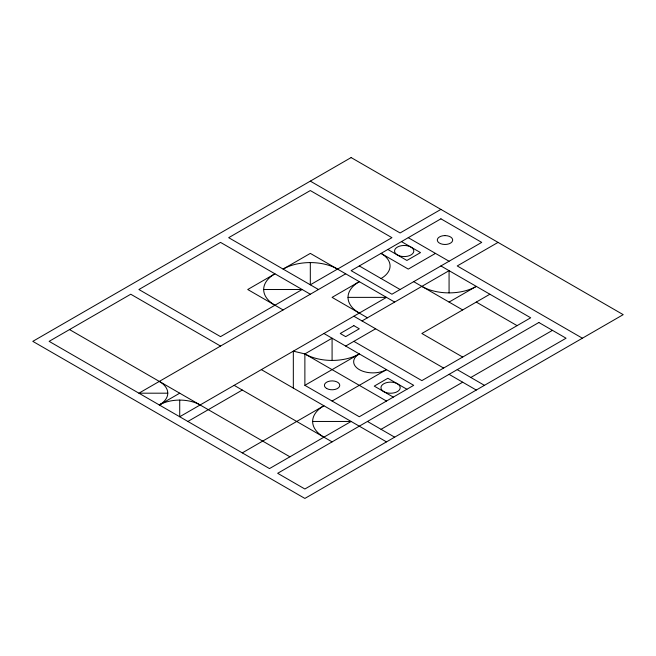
<?xml version="1.0" encoding="UTF-8"?>
<svg xmlns="http://www.w3.org/2000/svg" width="656" height="656" viewBox="0 0 656 656"><rect width="100%" height="100%" fill="white"/><g stroke="black" fill="none" stroke-linecap="round" stroke-linejoin="round"><path stroke-width="0.98" d="M440.914 209.403L400.103 232.97L310.313 181.13M345.687 273.806L138.908 393.19L167.764 393.19M159.318 381.407A28.856 16.662 0 0 1 159.318 404.973L179.719 393.19M435.469 253.388L408.262 269.091L381.054 253.388A30.783 17.769 0 0 1 381.054 278.521M187.878 421.464L242.294 390.049M293.33 388.098L293.33 351.157L304.876 353.92L332.084 338.209L332.084 360.423M362.005 320.932L449.073 270.666L449.073 292.879M498.043 242.392L457.232 265.951L582.389 338.209M345.687 346.065L375.609 328.787M359.291 353.92A38.474 22.214 0 0 1 304.876 353.92L304.876 385.334L359.291 353.92A19.237 11.111 0 0 0 359.291 369.623A19.237 11.111 0 0 0 386.499 369.623L332.084 401.046M449.073 302.08L476.281 286.377A38.474 22.214 0 0 1 421.865 286.377M489.884 294.224L421.865 333.494L462.677 357.061M242.294 452.878L323.916 405.752A38.474 22.214 0 0 0 323.916 437.175M381.054 429.319L462.677 382.194M470.836 377.479L552.459 330.353M263.679 289.517L302.154 289.517L220.531 336.643L138.908 289.517L220.531 242.392L310.313 294.224M348.016 297.373L386.499 297.373L179.719 416.749L179.719 400.086M312.65 421.464L351.124 421.464L269.501 468.589L49.126 341.35L130.749 294.224L220.531 346.065M408.262 237.677L449.073 261.244M401.464 241.605L420.504 252.601L406.9 260.457L387.86 249.46M440.914 265.951L530.696 317.791L421.865 380.619L353.846 341.35M476.281 302.08L517.092 325.647M413.706 281.662L462.677 309.935M359.291 265.951L400.103 289.517M394.658 302.08L310.313 253.388L283.105 269.091A38.474 22.214 0 0 1 337.52 269.091M318.48 289.517L228.69 237.677L310.313 190.552L391.935 237.677L310.313 284.802L310.313 262.589M367.45 317.791L332.084 297.373L359.291 281.662A38.474 22.214 0 0 0 359.291 313.076M457.232 369.623L484.44 385.334M353.846 316.217L443.628 368.057M449.073 374.338L476.281 390.049M283.105 309.935L247.738 289.517L274.946 273.806A38.474 22.214 0 0 0 274.946 305.22M323.916 333.494L413.706 385.334L359.291 416.749L304.876 385.334M406.9 389.262L387.86 378.266L374.256 386.122L393.297 397.118M304.876 353.92L386.499 401.046M367.45 421.464L394.658 437.175M261.342 369.623L386.499 441.882M234.135 385.334L332.084 441.882M69.528 329.574L289.911 456.806M159.318 404.973A28.856 16.662 0 0 1 200.129 404.973M351.124 157.571L32.8 341.35L304.876 498.429L623.2 314.65L351.124 157.571M440.914 218.825L351.124 270.666L391.935 294.224L481.725 242.392L440.914 218.825M353.846 325.647L340.243 333.494L345.687 336.643L359.291 328.787L353.846 325.647M538.855 322.506L277.668 473.296L304.876 489.007L566.062 338.209L538.855 322.506M444.989 235.594L442.997 235.742A7.692 4.444 0 0 0 437.363 240.613A7.692 4.444 0 0 0 444.989 244.475L446.982 244.327A7.692 4.444 0 0 0 452.624 239.456A7.692 4.444 0 0 0 444.989 235.594M383.776 391.616A9.619 5.551 0 0 0 399.865 389.131A9.619 5.551 0 0 0 388.09 382.325A9.619 5.551 0 0 0 383.776 391.616M326.639 388.475A7.692 4.444 0 0 0 339.513 386.482A7.692 4.444 0 0 0 330.091 381.046A7.692 4.444 0 0 0 326.639 388.475M397.38 254.954A9.619 5.551 0 0 0 413.469 252.47A9.619 5.551 0 0 0 401.693 245.664A9.619 5.551 0 0 0 397.38 254.954"/></g></svg>
